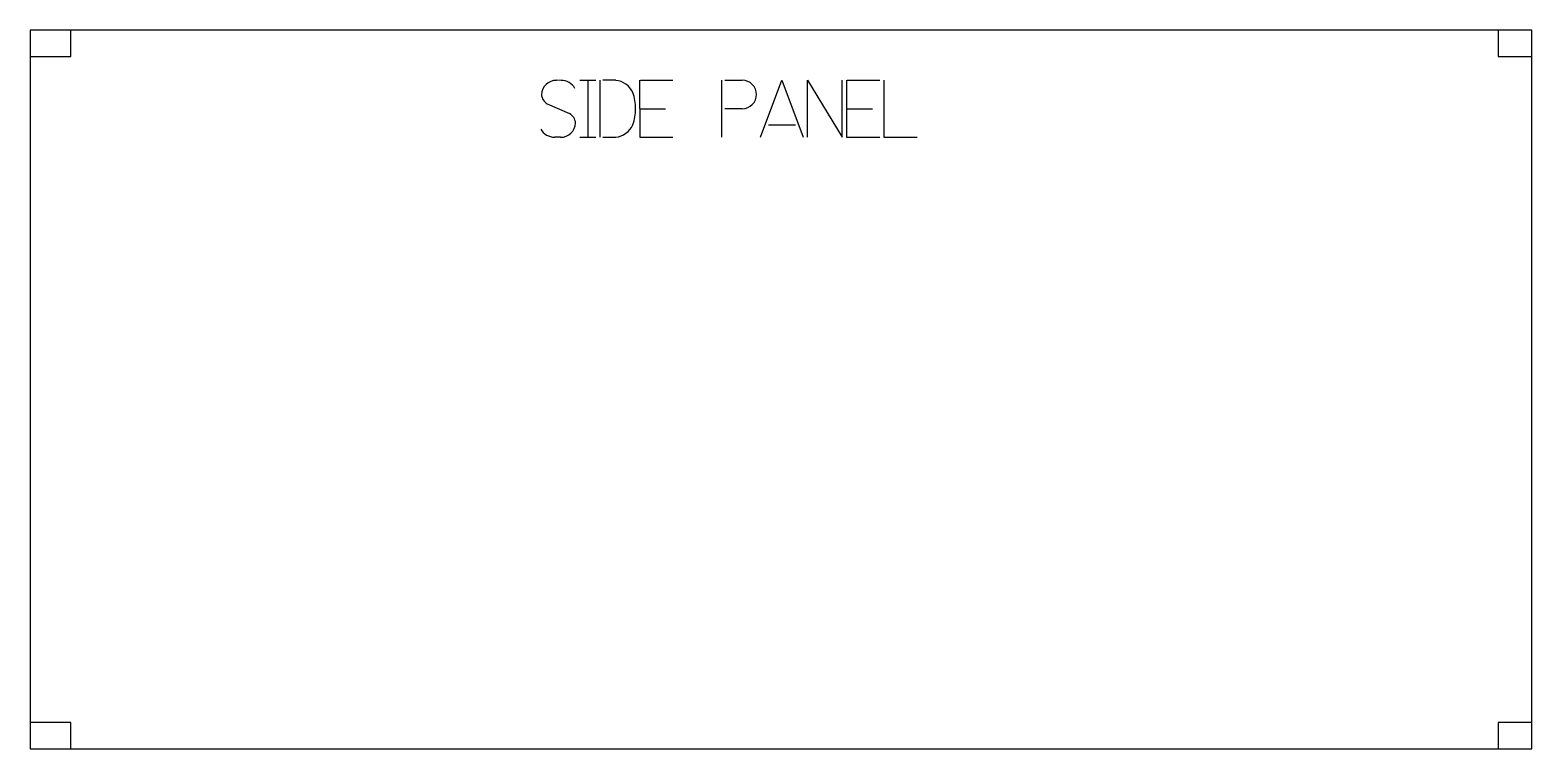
# Model space of a CAD drawing. Extents: x 0 to 18.5, y 9.2 to 18.
import ezdxf

# ---------------------------------------------------------------- set-up
doc = ezdxf.new("R2010")
doc.units = 0
doc.layers.add('1', color=7, linetype='CONTINUOUS')
doc.layers.add('7', color=7, linetype='CONTINUOUS')

msp = doc.modelspace()

# ---------------------------------------------------------------- linework, layer by layer
at = {"layer": '1', "color": 1, "linetype": 'CONTINUOUS'}
for p, q in [((18.498, 18.004), (-0.002, 18.004)), ((-0.002, 18.004), (-0.002, 9.152)), ((0.499, 18.004), (-0.001, 18.004)), ((-0.001, 18.004), (-0.001, 17.678)), ((0.499, 17.678), (0.499, 18.004)), ((18.498, 18.004), (18.083, 18.004)), ((18.083, 18.004), (18.083, 17.678)), ((18.498, 9.152), (18.498, 18.004)), ((18.498, 17.678), (18.498, 18.004)), ((-0.001, 17.678), (0.499, 17.678)), ((18.083, 17.678), (18.498, 17.678)), ((0.498, 9.478), (-0.002, 9.478)), ((-0.002, 9.478), (-0.002, 9.152)), ((0.498, 9.152), (0.498, 9.478)), ((18.498, 9.478), (18.083, 9.478)), ((18.083, 9.478), (18.083, 9.152)), ((18.498, 9.152), (18.498, 9.478)), ((-0.002, 9.152), (0.498, 9.152)), ((-0.002, 9.152), (18.498, 9.152)), ((18.083, 9.152), (18.498, 9.152))]:
    msp.add_line(p, q, dxfattribs=at)
at = {"layer": '7', "color": 7, "linetype": 'CONTINUOUS'}
for p, q in [((6.539, 17.385), (6.482, 17.386)), ((6.768, 17.386), (6.868, 17.386)), ((6.868, 17.386), (6.968, 17.386)), ((6.868, 17.386), (6.868, 16.686)), ((7.018, 17.386), (7.018, 16.686)), ((7.213, 17.386), (7.055, 17.386)), ((7.506, 17.386), (7.507, 16.686)), ((7.519, 17.386), (7.519, 17.386)), ((7.519, 17.386), (7.917, 17.386)), ((8.517, 17.386), (8.517, 16.686)), ((8.555, 17.386), (8.771, 17.386)), ((8.996, 16.686), (9.259, 17.386)), ((9.259, 17.386), (9.521, 16.686)), ((9.574, 16.686), (9.574, 17.386)), ((9.574, 17.386), (10.003, 16.686)), ((10.003, 16.686), (10.003, 17.386)), ((10.053, 17.386), (10.053, 16.686)), ((10.065, 17.386), (10.065, 17.386)), ((10.065, 17.386), (10.464, 17.386)), ((10.514, 17.386), (10.514, 16.686)), ((6.369, 17.094), (6.644, 16.976)), ((7.507, 17.036), (7.827, 17.036)), ((8.771, 17.036), (8.555, 17.036)), ((10.053, 17.036), (10.374, 17.036)), ((6.532, 16.684), (6.46, 16.685)), ((6.768, 16.686), (6.868, 16.686)), ((6.868, 16.686), (6.968, 16.686)), ((7.055, 16.686), (7.213, 16.686)), ((7.507, 16.686), (7.917, 16.686)), ((9.092, 16.836), (9.425, 16.836)), ((10.053, 16.686), (10.464, 16.686)), ((10.514, 16.686), (10.924, 16.686))]:
    msp.add_line(p, q, dxfattribs=at)
for centre, radius, start, end in [((6.48, 17.201), 0.184, 89.2985, 177.3507), ((6.446, 17.224), 0.15, 185.1823, 239.3448), ((6.536, 17.183), 0.202, 30.522, 89.2985), ((7.189, 17.129), 0.257, 24.3869, 84.6175), ((6.832, 17.036), 0.624, 341.2941, 18.7059), ((8.771, 17.211), 0.175, 359.9956, 90), ((8.771, 17.211), 0.175, 269.9912, 359.9956), ((6.534, 16.868), 0.184, 269.4411, 357.3507), ((6.568, 16.846), 0.15, 5.1822, 59.3448), ((6.462, 16.887), 0.202, 210.522, 269.4411), ((7.189, 16.942), 0.257, 275.3825, 335.6132)]:
    msp.add_arc(centre, radius, start, end, dxfattribs=at)

doc.saveas('drawing.dxf')
